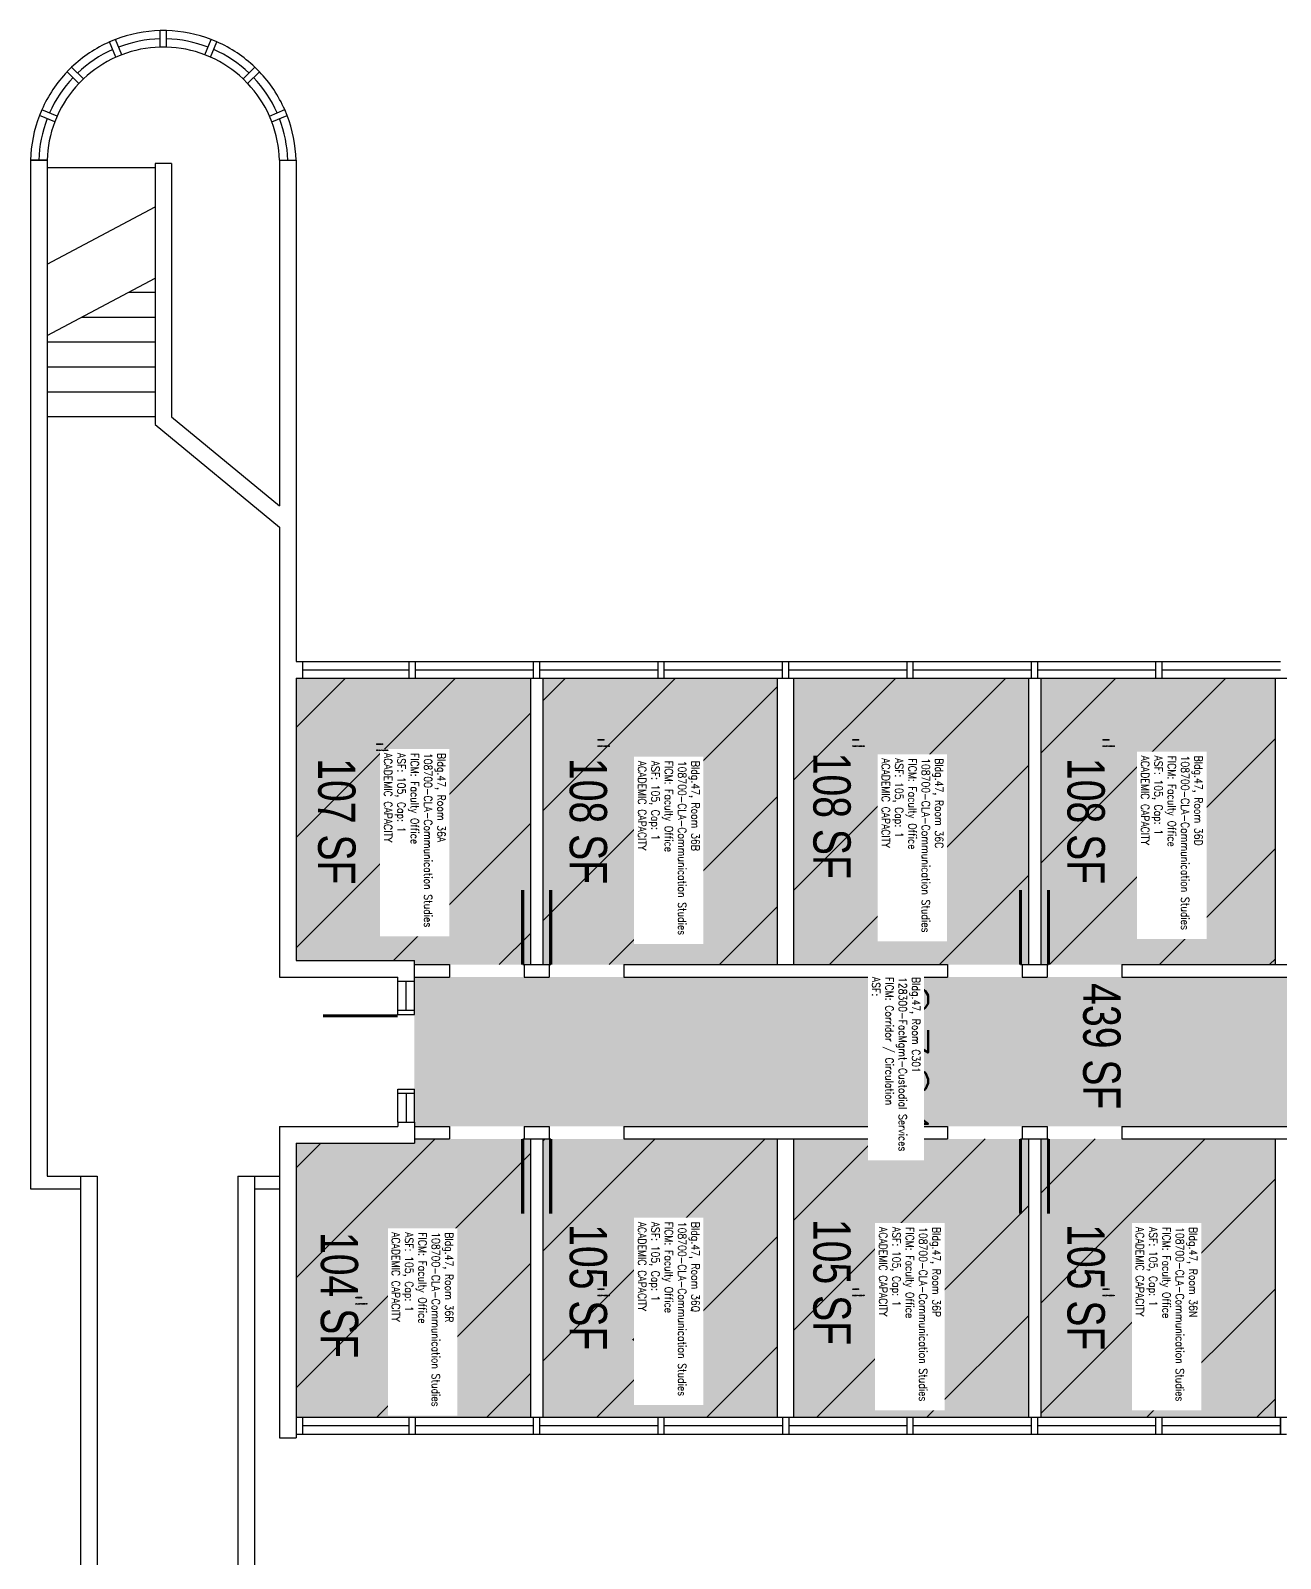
# Model space of a CAD drawing. Header units: inches. Extents: x 0 to 3310, y -908 to 1330.
# Drawn here: x 1556 to 2158, y 594 to 1330 of the extents above; entities that cross this region are included whole.
import ezdxf
from ezdxf.enums import TextEntityAlignment as Align

# ---------------------------------------------------------------- set-up
doc = ezdxf.new("R2010")
doc.units = ezdxf.units.IN
doc.header["$LTSCALE"] = 0.25
doc.header["$MEASUREMENT"] = 0
for name, color, linetype in [('A-DOOR', 2, 'CONTINUOUS'), ('A-FLOR', 3, 'CONTINUOUS'), ('A-GLAZ', 1, 'CONTINUOUS'), ('A-GLAZ-SILL', 2, 'CONTINUOUS'), ('A-IDEN-CNUM', 7, 'CONTINUOUS'), ('A-IDEN-RNUM', 7, 'CONTINUOUS'), ('A-IDEN-SNUM', 4, 'CONTINUOUS'), ('A-IDEN-VNUM', 4, 'CONTINUOUS'), ('A-WALL', 5, 'CONTINUOUS'), ('AREA-TEXT', 3, 'CONTINUOUS'), ('Rooms-Capacity', 4, 'CONTINUOUS'), ('Rooms-Category-Color', 7, 'CONTINUOUS'), ('Rooms-College-Color', 7, 'CONTINUOUS'), ('Rooms-Department-Color', 7, 'CONTINUOUS'), ('Rooms-Division-Color', 7, 'CONTINUOUS'), ('Rooms-Information', 7, 'CONTINUOUS')]:
    doc.layers.add(name, color=color, linetype=linetype)
doc.styles.add('AREA', font='arial.ttf', dxfattribs={"width": 0.75, "height": 18})
doc.styles.add('ROOMSNUMBER', font='txt.shx', dxfattribs={"height": 0.03})
doc.styles.add('ROOMVNUMBER', font='simplex.shx', dxfattribs={"width": 0.85})

msp = doc.modelspace()

# ---------------------------------------------------------------- hatches: boundary and pattern name
at = {"layer": 'Rooms-Capacity'}
h = msp.add_hatch(dxfattribs=at)
h.set_pattern_fill('ANSI31', color=256, scale=300, style=0)
h.paths.add_polyline_path([(1796.94, 1018.39), (1741.44, 1018.39), (1738.44, 1018.39), (1686.98, 1018.39), (1683.98, 1018.39), (1683.98, 882.39), (1740.98, 882.39), (1740.98, 880.35), (1796.94, 880.35)])
h = msp.add_hatch(dxfattribs=at)
h.set_pattern_fill('ANSI31', color=256, scale=300, style=0)
h.paths.add_polyline_path([(1915.98, 1018.39), (1861.44, 1018.39), (1858.44, 1018.39), (1802.94, 1018.39), (1802.94, 880.35), (1915.98, 880.35)])
h = msp.add_hatch(dxfattribs=at)
h.set_pattern_fill('ANSI31', color=256, scale=300, style=0)
h.paths.add_polyline_path([(2036.94, 1018.39), (1981.44, 1018.39), (1978.44, 1018.39), (1923.9, 1018.39), (1923.9, 880.35), (2036.94, 880.35)])
h = msp.add_hatch(dxfattribs=at)
h.set_pattern_fill('ANSI31', color=256, scale=300, style=0)
h.paths.add_polyline_path([(2155.98, 1018.39), (2101.44, 1018.39), (2098.44, 1018.39), (2042.94, 1018.39), (2042.94, 880.35), (2155.98, 880.35)])
h = msp.add_hatch(dxfattribs=at)
h.set_pattern_fill('ANSI31', color=256, scale=300, style=0)
h.paths.add_polyline_path([(1796.94, 796.35), (1740.98, 796.35), (1740.98, 794.31), (1683.98, 794.31), (1683.98, 662.2), (1686.98, 662.2), (1738.44, 662.2), (1741.44, 662.2), (1796.94, 662.2)])
h = msp.add_hatch(dxfattribs=at)
h.set_pattern_fill('ANSI31', color=256, scale=300, style=0)
h.paths.add_polyline_path([(1915.98, 796.35), (1802.94, 796.35), (1802.94, 662.2), (1858.44, 662.2), (1861.44, 662.2), (1915.98, 662.2)])
h = msp.add_hatch(dxfattribs=at)
h.set_pattern_fill('ANSI31', color=256, scale=300, style=0)
h.paths.add_polyline_path([(2036.94, 796.35), (1923.9, 796.35), (1923.9, 662.2), (1978.44, 662.2), (1981.44, 662.2), (2036.94, 662.2)])
h = msp.add_hatch(dxfattribs=at)
h.set_pattern_fill('ANSI31', color=256, scale=300, style=0)
h.paths.add_polyline_path([(2155.98, 796.35), (2042.94, 796.35), (2042.94, 662.2), (2098.44, 662.2), (2101.44, 662.2), (2155.98, 662.2)])
at = {"layer": 'Rooms-Category-Color', "true_color": 0xfa9ba3}
for points in [[(1796.94, 1018.39), (1741.44, 1018.39), (1738.44, 1018.39), (1686.98, 1018.39), (1683.98, 1018.39), (1683.98, 882.39), (1740.98, 882.39), (1740.98, 880.35), (1796.94, 880.35)], [(1915.98, 1018.39), (1861.44, 1018.39), (1858.44, 1018.39), (1802.94, 1018.39), (1802.94, 880.35), (1915.98, 880.35)], [(2036.94, 1018.39), (1981.44, 1018.39), (1978.44, 1018.39), (1923.9, 1018.39), (1923.9, 880.35), (2036.94, 880.35)], [(2155.98, 1018.39), (2101.44, 1018.39), (2098.44, 1018.39), (2042.94, 1018.39), (2042.94, 880.35), (2155.98, 880.35)], [(1796.94, 796.35), (1740.98, 796.35), (1740.98, 794.31), (1683.98, 794.31), (1683.98, 662.2), (1686.98, 662.2), (1738.44, 662.2), (1741.44, 662.2), (1796.94, 662.2)], [(1915.98, 796.35), (1802.94, 796.35), (1802.94, 662.2), (1858.44, 662.2), (1861.44, 662.2), (1915.98, 662.2)], [(2036.94, 796.35), (1923.9, 796.35), (1923.9, 662.2), (1978.44, 662.2), (1981.44, 662.2), (2036.94, 662.2)], [(2155.98, 796.35), (2042.94, 796.35), (2042.94, 662.2), (2098.44, 662.2), (2101.44, 662.2), (2155.98, 662.2)]]:
    msp.add_hatch(color=241, dxfattribs=at).paths.add_polyline_path(points)
at = {"layer": 'Rooms-Category-Color', "true_color": 0xadadad}
msp.add_hatch(color=253, dxfattribs=at).paths.add_polyline_path([(2579.93, 856.35), (2579.93, 874.35), (1740.98, 874.35), (1740.98, 872.35), (1740.98, 858.36), (1740.98, 856.35), (1740.98, 818.35), (1740.98, 804.36), (1740.98, 802.35), (2403.94, 802.35), (2403.94, 748.35), (2455.94, 748.35), (2455.94, 802.35), (2579.93, 802.35), (2579.93, 820.35)])
at = {"layer": 'Rooms-College-Color', "true_color": 0xb2d6e9}
for points in [[(1796.94, 1018.39), (1741.44, 1018.39), (1738.44, 1018.39), (1686.98, 1018.39), (1683.98, 1018.39), (1683.98, 882.39), (1740.98, 882.39), (1740.98, 880.35), (1796.94, 880.35)], [(1915.98, 1018.39), (1861.44, 1018.39), (1858.44, 1018.39), (1802.94, 1018.39), (1802.94, 880.35), (1915.98, 880.35)], [(2036.94, 1018.39), (1981.44, 1018.39), (1978.44, 1018.39), (1923.9, 1018.39), (1923.9, 880.35), (2036.94, 880.35)], [(2155.98, 1018.39), (2101.44, 1018.39), (2098.44, 1018.39), (2042.94, 1018.39), (2042.94, 880.35), (2155.98, 880.35)], [(1796.94, 796.35), (1740.98, 796.35), (1740.98, 794.31), (1683.98, 794.31), (1683.98, 662.2), (1686.98, 662.2), (1738.44, 662.2), (1741.44, 662.2), (1796.94, 662.2)], [(1915.98, 796.35), (1802.94, 796.35), (1802.94, 662.2), (1858.44, 662.2), (1861.44, 662.2), (1915.98, 662.2)], [(2036.94, 796.35), (1923.9, 796.35), (1923.9, 662.2), (1978.44, 662.2), (1981.44, 662.2), (2036.94, 662.2)], [(2155.98, 796.35), (2042.94, 796.35), (2042.94, 662.2), (2098.44, 662.2), (2101.44, 662.2), (2155.98, 662.2)]]:
    msp.add_hatch(color=254, dxfattribs=at).paths.add_polyline_path(points)
at = {"layer": 'Rooms-College-Color', "true_color": 0xadadad}
msp.add_hatch(color=253, dxfattribs=at).paths.add_polyline_path([(2579.93, 856.35), (2579.93, 874.35), (1740.98, 874.35), (1740.98, 872.35), (1740.98, 858.36), (1740.98, 856.35), (1740.98, 818.35), (1740.98, 804.36), (1740.98, 802.35), (2403.94, 802.35), (2403.94, 748.35), (2455.94, 748.35), (2455.94, 802.35), (2579.93, 802.35), (2579.93, 820.35)])
at = {"layer": 'Rooms-Department-Color', "true_color": 0xb2d6e9}
for points in [[(1796.94, 1018.39), (1741.44, 1018.39), (1738.44, 1018.39), (1686.98, 1018.39), (1683.98, 1018.39), (1683.98, 882.39), (1740.98, 882.39), (1740.98, 880.35), (1796.94, 880.35)], [(1915.98, 1018.39), (1861.44, 1018.39), (1858.44, 1018.39), (1802.94, 1018.39), (1802.94, 880.35), (1915.98, 880.35)], [(2036.94, 1018.39), (1981.44, 1018.39), (1978.44, 1018.39), (1923.9, 1018.39), (1923.9, 880.35), (2036.94, 880.35)], [(2155.98, 1018.39), (2101.44, 1018.39), (2098.44, 1018.39), (2042.94, 1018.39), (2042.94, 880.35), (2155.98, 880.35)], [(1796.94, 796.35), (1740.98, 796.35), (1740.98, 794.31), (1683.98, 794.31), (1683.98, 662.2), (1686.98, 662.2), (1738.44, 662.2), (1741.44, 662.2), (1796.94, 662.2)], [(1915.98, 796.35), (1802.94, 796.35), (1802.94, 662.2), (1858.44, 662.2), (1861.44, 662.2), (1915.98, 662.2)], [(2036.94, 796.35), (1923.9, 796.35), (1923.9, 662.2), (1978.44, 662.2), (1981.44, 662.2), (2036.94, 662.2)], [(2155.98, 796.35), (2042.94, 796.35), (2042.94, 662.2), (2098.44, 662.2), (2101.44, 662.2), (2155.98, 662.2)]]:
    msp.add_hatch(color=254, dxfattribs=at).paths.add_polyline_path(points)
at = {"layer": 'Rooms-Department-Color', "true_color": 0xacacac}
msp.add_hatch(color=253, dxfattribs=at).paths.add_polyline_path([(2579.93, 856.35), (2579.93, 874.35), (1740.98, 874.35), (1740.98, 872.35), (1740.98, 858.36), (1740.98, 856.35), (1740.98, 818.35), (1740.98, 804.36), (1740.98, 802.35), (2403.94, 802.35), (2403.94, 748.35), (2455.94, 748.35), (2455.94, 802.35), (2579.93, 802.35), (2579.93, 820.35)])
at = {"layer": 'Rooms-Division-Color', "true_color": 0xb2d6e9}
for points in [[(1796.94, 1018.39), (1741.44, 1018.39), (1738.44, 1018.39), (1686.98, 1018.39), (1683.98, 1018.39), (1683.98, 882.39), (1740.98, 882.39), (1740.98, 880.35), (1796.94, 880.35)], [(1915.98, 1018.39), (1861.44, 1018.39), (1858.44, 1018.39), (1802.94, 1018.39), (1802.94, 880.35), (1915.98, 880.35)], [(2036.94, 1018.39), (1981.44, 1018.39), (1978.44, 1018.39), (1923.9, 1018.39), (1923.9, 880.35), (2036.94, 880.35)], [(2155.98, 1018.39), (2101.44, 1018.39), (2098.44, 1018.39), (2042.94, 1018.39), (2042.94, 880.35), (2155.98, 880.35)], [(1796.94, 796.35), (1740.98, 796.35), (1740.98, 794.31), (1683.98, 794.31), (1683.98, 662.2), (1686.98, 662.2), (1738.44, 662.2), (1741.44, 662.2), (1796.94, 662.2)], [(1915.98, 796.35), (1802.94, 796.35), (1802.94, 662.2), (1858.44, 662.2), (1861.44, 662.2), (1915.98, 662.2)], [(2036.94, 796.35), (1923.9, 796.35), (1923.9, 662.2), (1978.44, 662.2), (1981.44, 662.2), (2036.94, 662.2)], [(2155.98, 796.35), (2042.94, 796.35), (2042.94, 662.2), (2098.44, 662.2), (2101.44, 662.2), (2155.98, 662.2)]]:
    msp.add_hatch(color=254, dxfattribs=at).paths.add_polyline_path(points)
at = {"layer": 'Rooms-Division-Color', "true_color": 0xadadad}
msp.add_hatch(color=253, dxfattribs=at).paths.add_polyline_path([(2579.93, 856.35), (2579.93, 874.35), (1740.98, 874.35), (1740.98, 872.35), (1740.98, 858.36), (1740.98, 856.35), (1740.98, 818.35), (1740.98, 804.36), (1740.98, 802.35), (2403.94, 802.35), (2403.94, 748.35), (2455.94, 748.35), (2455.94, 802.35), (2579.93, 802.35), (2579.93, 820.35)])

# ---------------------------------------------------------------- linework, layer by layer
at = {"layer": 'A-DOOR'}
for points in [[(1793.19, 880.35, 1.5, 1.5, 0), (1793.19, 916.35, 0, 0, 0), (1793.94, 916.35, 0, 0, 0.414214), (1757.94, 880.35, 0, 0, 0.414214)], [(1806.69, 880.35, 1.5, 1.5, 0), (1806.69, 916.35, 0, 0, 0), (1805.94, 916.35, 0, 0, -0.414214), (1841.94, 880.35, 0, 0, -0.414214)], [(1732.94, 855.6, 1.5, 1.5, 0), (1696.94, 855.6, 0, 0, 0), (1696.94, 856.35, 0, 0, 0.414214), (1732.94, 820.35, 0, 0, 0.414214)], [(1793.19, 796.27, 1.5, 1.5, 0), (1793.19, 760.27, 0, 0, 0), (1793.94, 760.27, 0, 0, -0.414214), (1757.94, 796.27, 0, 0, -0.414214)], [(1806.69, 796.27, 1.5, 1.5, 0), (1806.69, 760.27, 0, 0, 0), (1805.94, 760.27, 0, 0, 0.414214), (1841.94, 796.27, 0, 0, 0.414214)]]:
    msp.add_lwpolyline(points, format="xyseb", dxfattribs=at)
at = {"layer": 'A-DOOR', "elevation": 0}
for points in [[(2033.19, 880.35, 1.5, 1.5, 0), (2033.19, 916.35, 0, 0, 0), (2033.94, 916.35, 0, 0, 0.414214), (1997.94, 880.35, 0, 0, 0.414214)], [(2046.69, 880.35, 1.5, 1.5, 0), (2046.69, 916.35, 0, 0, 0), (2045.94, 916.35, 0, 0, -0.414214), (2081.94, 880.35, 0, 0, -0.414214)], [(2033.19, 796.27, 1.5, 1.5, 0), (2033.19, 760.27, 0, 0, 0), (2033.94, 760.27, 0, 0, -0.414214), (1997.94, 796.27, 0, 0, -0.414214)], [(2046.69, 796.27, 1.5, 1.5, 0), (2046.69, 760.27, 0, 0, 0), (2045.94, 760.27, 0, 0, 0.414214), (2081.94, 796.27, 0, 0, 0.414214)]]:
    msp.add_lwpolyline(points, format="xyseb", dxfattribs=at)
at = {"layer": 'A-FLOR'}
for p, q in [((1564, 1264.42), (1615.95, 1264.42)), ((1564, 1217.92, 0), (1615.95, 1245.52)), ((1564, 1183.56, 0), (1615.95, 1211.16)), ((1603.27, 1204.42), (1615.95, 1204.42)), ((1580.68, 1192.42), (1615.95, 1192.42)), ((1564, 1180.42), (1615.95, 1180.42)), ((1564, 1168.42), (1615.95, 1168.42)), ((1564, 1156.42), (1615.95, 1156.42)), ((1564, 1144.42), (1615.95, 1144.42))]:
    msp.add_line(p, q, dxfattribs=at)
at = {"layer": 'A-GLAZ'}
for p, q in [((1686.98, 1022.41), (1738.44, 1022.41, 0)), ((1741.44, 1022.41, 0), (1798.44, 1022.41, 0)), ((1801.44, 1022.41, 0), (1858.44, 1022.41, 0)), ((1861.44, 1022.41, 0), (1918.44, 1022.41, 0)), ((1921.44, 1022.41, 0), (1978.44, 1022.41, 0)), ((1981.44, 1022.41, 0), (2038.44, 1022.41, 0)), ((2041.44, 1022.41, 0), (2098.44, 1022.41, 0)), ((2101.44, 1022.41, 0), (2158.44, 1022.41, 0)), ((1736.96, 858.36), (1736.96, 872.35)), ((1736.96, 818.35), (1736.96, 804.36)), ((1686.98, 658.15), (1738.44, 658.15, 0)), ((1741.44, 658.15, 0), (1798.44, 658.15, 0)), ((1801.44, 658.15, 0), (1858.44, 658.15, 0)), ((1861.44, 658.15, 0), (1918.44, 658.15, 0)), ((1921.44, 658.15, 0), (1978.44, 658.15, 0)), ((1981.44, 658.15, 0), (2038.44, 658.15, 0)), ((2041.44, 658.15, 0), (2098.44, 658.15, 0)), ((2101.44, 658.15, 0), (2158.44, 658.15, 0))]:
    msp.add_line(p, q, dxfattribs=at)
for start, end in [(91.43254, 111.06746), (68.93254, 88.56746), (113.93254, 133.56746), (46.43254, 66.06746), (136.43254, 156.06746), (23.93254, 43.56746), (158.93254, 178.56918), (1.43426, 21.06746)]:
    msp.add_arc((1619.95, 1266.46), 60, start, end, dxfattribs=at)
at = {"layer": 'A-GLAZ-SILL'}
for p, q in [((1686.98, 1026.43), (1738.44, 1026.43)), ((1741.44, 1026.43), (1798.44, 1026.43)), ((1801.44, 1026.43), (1858.44, 1026.43)), ((1861.44, 1026.43), (1918.44, 1026.43)), ((1921.44, 1026.43), (1978.44, 1026.43)), ((1981.44, 1026.43), (2038.44, 1026.43)), ((2041.44, 1026.43), (2098.44, 1026.43)), ((2101.44, 1026.43), (2158.44, 1026.43)), ((1686.98, 1018.39), (1738.44, 1018.39)), ((1741.44, 1018.39), (1796.94, 1018.39)), ((1802.94, 1018.39), (1858.44, 1018.39)), ((1861.44, 1018.39), (1915.98, 1018.39)), ((1923.9, 1018.39), (1978.44, 1018.39)), ((1981.44, 1018.39), (2036.94, 1018.39)), ((2042.94, 1018.39), (2098.44, 1018.39)), ((2101.44, 1018.39), (2155.98, 1018.39)), ((1732.94, 858.36), (1732.94, 872.35)), ((1740.98, 858.36), (1740.98, 872.35)), ((1732.94, 804.36), (1732.94, 818.35)), ((1740.98, 804.36), (1740.98, 818.35)), ((1686.98, 662.2), (1738.44, 662.2)), ((1741.44, 662.2), (1796.94, 662.2)), ((1802.94, 662.2), (1858.44, 662.2)), ((1861.44, 662.2), (1915.98, 662.2)), ((1923.9, 662.2), (1978.44, 662.2)), ((1981.44, 662.2), (2036.94, 662.2)), ((2042.94, 662.2), (2098.44, 662.2)), ((2101.44, 662.2), (2155.98, 662.2)), ((1686.98, 654.13), (1738.44, 654.13)), ((1741.44, 654.13), (1798.44, 654.13)), ((1801.44, 654.13), (1858.44, 654.13)), ((1861.44, 654.13), (1918.44, 654.13)), ((1921.44, 654.13), (1978.44, 654.13)), ((1981.44, 654.13), (2038.44, 654.13)), ((2041.44, 654.13), (2098.44, 654.13)), ((2101.44, 654.13), (2158.44, 654.13))]:
    msp.add_line(p, q, dxfattribs=at)
for centre, radius, start, end in [((1619.95, 1266.46), 64, 91.34308, 111.15692), ((1619.88, 1265.87), 64.59, 68.97852, 88.6112), ((1619.95, 1266.46), 64, 113.84316, 133.65692), ((1619.95, 1266.46), 56.03, 91.53415, 110.96585), ((1619.95, 1266.46), 56.03, 69.03415, 88.46585), ((1619.95, 1266.46), 64, 46.34308, 66.15692), ((1619.95, 1266.46), 64, 136.34316, 156.15692), ((1619.95, 1266.46), 56.03, 114.03415, 133.46585), ((1619.95, 1266.46), 56.03, 46.53415, 65.96585), ((1619.48, 1266.09), 64.59, 23.97852, 43.6112), ((1619.95, 1266.46), 56.03, 136.53415, 155.96585), ((1619.95, 1266.46), 56.03, 24.03415, 43.46585), ((1620.46, 1266.31), 64.53, 158.8842, 178.53534), ((1618.13, 1265.94), 65.88, 1.76537, 21.01491), ((1619.86, 1266.49), 55.94, 159.02638, 178.48898), ((1619.03, 1266.2), 56.98, 1.77638, 20.88471)]:
    msp.add_arc(centre, radius, start, end, dxfattribs=at)
at = {"layer": 'A-WALL'}
for p, q in [((1596.85, 1326.15), (1594.07, 1325.01)), ((1599.9, 1318.78), (1596.85, 1326.15)), ((1618.45, 1322.47), (1618.45, 1330.46)), ((1621.45, 1330.44), (1618.45, 1330.46)), ((1621.45, 1322.47), (1621.45, 1330.46)), ((1640, 1318.78), (1643.05, 1326.16)), ((1645.82, 1325), (1643.05, 1326.16)), ((1597.13, 1317.63), (1594.08, 1324.99)), ((1599.9, 1318.78), (1597.13, 1317.63)), ((1621.45, 1322.47), (1618.45, 1322.47)), ((1642.77, 1317.63), (1640, 1318.78)), ((1642.77, 1317.63), (1645.82, 1325)), ((1575.77, 1312.76), (1573.64, 1310.66)), ((1579.29, 1305.01), (1573.65, 1310.64)), ((1581.41, 1307.13), (1575.77, 1312.76)), ((1658.49, 1307.13), (1664.14, 1312.78)), ((1660.61, 1305.01), (1666.25, 1310.64)), ((1666.25, 1310.64), (1664.14, 1312.78)), ((1581.41, 1307.13), (1579.29, 1305.01)), ((1660.61, 1305.01), (1658.49, 1307.13)), ((1561.42, 1292.33), (1560.25, 1289.57)), ((1567.63, 1286.51), (1560.27, 1289.56)), ((1568.78, 1289.28), (1561.42, 1292.33)), ((1568.78, 1289.28), (1567.63, 1286.51)), ((1671.12, 1289.28), (1678.5, 1292.34)), ((1672.27, 1286.51), (1671.12, 1289.28)), ((1672.27, 1286.51), (1679.63, 1289.56)), ((1679.63, 1289.56), (1678.5, 1292.34)), ((1555.96, 1267.96, 0), (1555.96, 1199.92, 0)), ((1563.95, 1267.96), (1555.96, 1267.96)), ((1555.96, 1267.96), (1564, 1267.96)), ((1564, 1267.96, 0), (1564, 778.35, 0)), ((1615.95, 1266.46), (1615.95, 1140.58)), ((1623.95, 1266.46), (1615.95, 1266.46)), ((1623.95, 1266.46), (1623.95, 1144.35)), ((1675.98, 1267.97), (1675.98, 1101.49)), ((1675.98, 1267.97), (1683.98, 1267.97)), ((1683.98, 1267.97), (1683.98, 1094.91)), ((1555.96, 1199.92, 0), (1555.96, 835.7, 0)), ((1623.95, 1144.35), (1675.98, 1101.49)), ((1615.95, 1140.58), (1675.98, 1091.14)), ((1675.98, 1091.14), (1675.98, 874.35)), ((1683.98, 1094.91), (1683.98, 1026.43)), ((1683.98, 1026.43), (1686.98, 1026.43)), ((1686.98, 1026.43), (1686.98, 1018.39)), ((1738.44, 1018.39), (1738.44, 1026.46)), ((1738.44, 1026.43), (1741.44, 1026.43)), ((1741.44, 1018.39), (1741.44, 1026.46)), ((1798.44, 1018.39), (1798.44, 1026.46)), ((1798.44, 1026.43), (1801.44, 1026.43)), ((1801.44, 1018.39), (1801.44, 1026.46)), ((1858.44, 1018.39), (1858.44, 1026.46)), ((1858.44, 1026.43), (1861.44, 1026.43)), ((1861.44, 1018.39), (1861.44, 1026.46)), ((1918.44, 1018.39), (1918.44, 1026.46)), ((1918.44, 1026.43), (1921.44, 1026.43)), ((1921.44, 1018.39), (1921.44, 1026.46)), ((1978.44, 1018.39), (1978.44, 1026.46)), ((1978.44, 1026.43), (1981.44, 1026.43)), ((1981.44, 1018.39), (1981.44, 1026.46)), ((2038.44, 1018.39), (2038.44, 1026.46)), ((2038.44, 1026.43), (2041.44, 1026.43)), ((2041.44, 1018.39), (2041.44, 1026.46)), ((2098.44, 1018.39), (2098.44, 1026.46)), ((2098.44, 1026.43), (2101.44, 1026.43)), ((2101.44, 1018.39), (2101.44, 1026.46)), ((1683.98, 1018.39), (1686.98, 1018.39)), ((1683.98, 1018.39), (1683.98, 882.39)), ((1738.44, 1018.39), (1741.44, 1018.39)), ((1796.94, 1018.39), (1802.94, 1018.39)), ((1796.94, 1018.39), (1796.94, 880.35)), ((1802.94, 1018.39), (1802.94, 880.35)), ((1858.44, 1018.39), (1861.44, 1018.39)), ((1915.98, 1018.39), (1923.9, 1018.39)), ((1915.98, 880.35), (1915.98, 1018.39)), ((1918.44, 1018.39), (1921.44, 1018.39)), ((1923.9, 880.35), (1923.9, 1018.39)), ((1978.44, 1018.39), (1981.44, 1018.39)), ((2036.94, 1018.39), (2042.94, 1018.39)), ((2036.94, 1018.39), (2036.94, 880.35)), ((2042.94, 1018.39), (2042.94, 880.35)), ((2098.44, 1018.39), (2101.44, 1018.39)), ((2155.98, 1018.39), (2163.9, 1018.39)), ((2155.98, 880.35), (2155.98, 1018.39)), ((1683.98, 882.39), (1740.98, 882.39)), ((1740.98, 872.35), (1740.98, 882.39)), ((1740.98, 880.35), (1757.94, 880.35)), ((1757.94, 880.35), (1757.94, 874.35)), ((1793.19, 880.35), (1806.69, 880.35)), ((1793.94, 880.35), (1793.94, 874.35)), ((1805.94, 880.35), (1805.94, 874.35)), ((1841.94, 880.35), (1841.94, 874.35)), ((1841.94, 880.35), (1997.94, 880.35)), ((1997.94, 880.35), (1997.94, 874.35)), ((2033.19, 880.35), (2046.69, 880.35)), ((2033.94, 880.35), (2033.94, 874.35)), ((2045.94, 880.35), (2045.94, 874.35)), ((2081.94, 880.35), (2081.94, 874.35)), ((2081.94, 880.35), (2237.94, 880.35)), ((1675.98, 874.35), (1732.94, 874.35)), ((1732.94, 872.35), (1732.94, 874.35)), ((1732.94, 872.35), (1740.98, 872.35)), ((1740.98, 874.35), (1757.94, 874.35)), ((1793.94, 874.35), (1805.94, 874.35)), ((1841.94, 874.35), (1997.94, 874.35)), ((2033.94, 874.35), (2045.94, 874.35)), ((2081.94, 874.35), (2237.94, 874.35)), ((1732.94, 856.35), (1732.94, 858.36)), ((1732.94, 858.36), (1740.98, 858.36)), ((1732.94, 856.35), (1740.98, 856.35)), ((1740.98, 856.35), (1740.98, 858.36)), ((1555.96, 835.7, 0), (1555.96, 772.35)), ((1732.94, 818.35), (1732.94, 820.35)), ((1732.94, 820.35), (1740.98, 820.35)), ((1732.94, 818.35), (1740.98, 818.35)), ((1740.98, 818.35), (1740.98, 820.35)), ((1732.94, 804.36), (1740.98, 804.36)), ((1732.94, 804.36), (1732.94, 802.35)), ((1740.98, 804.36), (1740.98, 794.31)), ((1675.98, 802.35), (1675.98, 652.35)), ((1675.98, 802.35), (1732.94, 802.35)), ((1740.98, 802.35), (1757.94, 802.35)), ((1740.98, 796.35), (1757.94, 796.35)), ((1757.94, 802.35, 0), (1757.94, 796.35, 0)), ((1793.19, 796.35), (1806.69, 796.35)), ((1793.94, 802.35, 0), (1793.94, 796.35, 0)), ((1793.94, 802.35), (1805.94, 802.35)), ((1796.94, 796.35, 0), (1796.94, 662.2, 0)), ((1802.94, 796.35, 0), (1802.94, 662.2, 0)), ((1805.94, 802.35, 0), (1805.94, 796.35, 0)), ((1841.94, 802.35, 0), (1841.94, 796.35, 0)), ((1841.94, 802.35), (1997.94, 802.35)), ((1841.94, 796.35), (1997.94, 796.35)), ((1915.98, 662.31), (1915.98, 796.35)), ((1923.9, 662.31), (1923.9, 796.35)), ((1997.94, 802.35, 0), (1997.94, 796.35, 0)), ((2033.19, 796.35), (2046.69, 796.35)), ((2033.94, 802.35, 0), (2033.94, 796.35, 0)), ((2033.94, 802.35), (2045.94, 802.35)), ((2036.94, 796.35, 0), (2036.94, 662.2, 0)), ((2042.94, 796.35, 0), (2042.94, 662.2, 0)), ((2045.94, 802.35, 0), (2045.94, 796.35, 0)), ((2081.94, 802.35, 0), (2081.94, 796.35, 0)), ((2081.94, 802.35), (2237.94, 802.35)), ((2081.94, 796.35), (2237.94, 796.35)), ((2155.98, 662.31), (2155.98, 796.35)), ((1683.98, 794.31), (1683.98, 652.35)), ((1683.98, 794.31), (1740.98, 794.31)), ((1564, 778.35), (1588, 778.35)), ((1579.96, 778.35), (1579.96, 418.35, 0)), ((1588, 778.35), (1588, 418.35, 0)), ((1655.94, 778.35), (1655.94, 418.35)), ((1655.94, 778.35), (1675.98, 778.35)), ((1663.98, 778.35), (1663.98, 418.35)), ((1555.96, 772.35), (1564, 772.35)), ((1564, 772.35), (1579.96, 772.35)), ((1663.98, 772.35), (1675.98, 772.35)), ((1683.98, 662.2), (1686.98, 662.2)), ((1686.98, 662.2), (1686.98, 654.13)), ((1738.44, 654.13), (1738.44, 662.2)), ((1738.44, 662.2), (1741.44, 662.2)), ((1741.44, 654.13), (1741.44, 662.2)), ((1796.94, 662.2), (1802.94, 662.2)), ((1798.44, 654.13), (1798.44, 662.2)), ((1801.44, 654.13), (1801.44, 662.2)), ((1858.44, 654.13), (1858.44, 662.2)), ((1858.44, 662.2), (1861.44, 662.2)), ((1861.44, 654.13), (1861.44, 662.2)), ((1915.98, 662.2), (1923.9, 662.2)), ((1918.44, 662.2), (1921.44, 662.2)), ((1918.44, 662.2), (1918.44, 654.13)), ((1921.44, 662.2), (1921.44, 654.13)), ((1978.44, 654.13), (1978.44, 662.2)), ((1978.44, 662.2), (1981.44, 662.2)), ((1981.44, 654.13), (1981.44, 662.2)), ((2036.94, 662.2), (2042.94, 662.2)), ((2038.44, 654.13), (2038.44, 662.2)), ((2041.44, 654.13), (2041.44, 662.2)), ((2098.44, 654.13), (2098.44, 662.2)), ((2098.44, 662.2), (2101.44, 662.2)), ((2101.44, 654.13), (2101.44, 662.2)), ((2155.98, 662.2), (2163.9, 662.2)), ((2158.44, 654.13), (2158.44, 662.2)), ((2158.44, 662.2), (2158.44, 654.13)), ((1675.98, 652.35), (1683.98, 652.35)), ((1683.98, 654.13), (1686.98, 654.13)), ((1738.44, 654.13), (1741.44, 654.13)), ((1798.44, 654.13), (1801.44, 654.13)), ((1858.44, 654.13), (1861.44, 654.13)), ((1918.44, 654.13), (1921.44, 654.13)), ((1978.44, 654.13), (1981.44, 654.13)), ((2038.44, 654.13), (2041.44, 654.13)), ((2098.44, 654.13), (2101.44, 654.13)), ((2158.44, 654.13), (2161.44, 654.13))]:
    msp.add_line(p, q, dxfattribs=at)

# ---------------------------------------------------------------- texts
at = {"layer": 'A-IDEN-CNUM', "style": 'ROOMSNUMBER'}
for s, p in [('CAD #047-0_0036-0A', (1722.7, 983.44)), ('CAD #047-0_0036-0B', (1829.41, 985.46)), ('CAD #047-0_0036-0C', (1952.19, 985.46)), ('CAD #047-0_0036-0D', (2072.82, 985.46)), ('CAD #047-0_C301-00', (1973.92, 842.66)), ('CAD #047-0_0036-0R', (1712.61, 716.66)), ('CAD #047-0_0036-0Q', (1829.41, 720.7)), ('CAD #047-0_0036-0P', (1952.19, 720.7)), ('CAD #047-0_0036-0N', (2072.82, 720.7))]:
    msp.add_text(s, height=0.36, dxfattribs=at).set_placement(p)
at = {"layer": 'A-IDEN-RNUM', "style": 'ROOMSNUMBER'}
for s, p in [('0036-A0', (1722.7, 986.44)), ('0036-B0', (1829.41, 988.46)), ('0036-C0', (1952.19, 988.46)), ('0036-D0', (2072.82, 988.46)), ('C301-00', (1973.92, 845.66)), ('0036-Q0', (1829.41, 723.7)), ('0036-P0', (1952.19, 723.7)), ('0036-N0', (2072.82, 723.7)), ('0036-R0', (1712.61, 719.66))]:
    msp.add_text(s, height=0.36, dxfattribs=at).set_placement(p)
at = {"layer": 'A-IDEN-SNUM', "style": 'ROOMSNUMBER'}
for s, p in [('04700036A0', (1722.7, 986.44)), ('04700036B0', (1829.41, 988.46)), ('04700036C0', (1952.19, 988.46)), ('04700036D0', (2072.82, 988.46)), ('0470C30100', (1973.92, 845.66)), ('04700036Q0', (1829.41, 723.7)), ('04700036P0', (1952.19, 723.7)), ('04700036N0', (2072.82, 723.7)), ('04700036R0', (1712.61, 719.66))]:
    msp.add_text(s, height=0.36, dxfattribs=at).set_placement(p)
at = {"layer": 'A-IDEN-VNUM', "style": 'ROOMVNUMBER', "width": 0.85}
for s, p in [('36A', (1726.33, 982.34)), ('36B', (1848.83, 978.55)), ('36C', (1966.28, 979.82)), ('36D', (2091.3, 981.08)), ('C301', (1961.56, 874.35)), ('36Q', (1848.83, 756.41)), ('36R', (1730.11, 751.36)), ('36P', (1965.01, 753.88)), ('36N', (2088.78, 753.88))]:
    msp.add_text(s, height=27, rotation=270, dxfattribs=at).set_placement(p)
at = {"layer": 'AREA-TEXT', "style": 'AREA', "width": 0.75}
for s, p in [('108 SF', (1942.28, 952.05)), ('107 SF', (1703.59, 949.37)), ('108 SF', (1824.83, 949.52)), ('108 SF', (2064.78, 949.52)), ('439 SF', (2072.36, 840.98)), ('105 SF', (1824.83, 724.85)), ('105 SF', (1942.28, 727.38)), ('105 SF', (2064.78, 724.85)), ('104 SF', (1704.86, 721.07))]:
    msp.add_text(s, height=18, rotation=270, dxfattribs=at).set_placement(p, align=Align.MIDDLE_CENTER)

# ---------------------------------------------------------------- next in the draw order: texts
at = {"layer": 'Rooms-Information', "width": 86.4, "attachment_point": 7, "rotation": 270, "style": 'ROOMVNUMBER', "bg_fill": 3, "box_fill_scale": 1.5, "bg_fill_color": 256, "bg_fill_true_color": 13158600, "bg_fill_transparency": 0}
for s, insert, char_height in [('Bldg.47, Room 36A^M^J108700-CLA-Communication Studies^M^JFICM: Faculty Office^M^JASF: 105, Cap: 1^M^JACADEMIC CAPACITY', (1726.33, 982.34), 3.85714), ('Bldg.47, Room 36B^M^J108700-CLA-Communication Studies^M^JFICM: Faculty Office^M^JASF: 105, Cap: 1^M^JACADEMIC CAPACITY', (1848.83, 978.55), 3.85714), ('Bldg.47, Room 36C^M^J108700-CLA-Communication Studies^M^JFICM: Faculty Office^M^JASF: 105, Cap: 1^M^JACADEMIC CAPACITY', (1966.28, 979.82), 3.85714), ('Bldg.47, Room 36D^M^J108700-CLA-Communication Studies^M^JFICM: Faculty Office^M^JASF: 105, Cap: 1^M^JACADEMIC CAPACITY', (2091.3, 981.08), 3.85714), ('Bldg.47, Room C301^M^J128300-FacMgmt-Custodial Services^M^JFICM: Corridor / Circulation^M^JASF: ', (1961.56, 874.35), 3.8571), ('Bldg.47, Room 36R^M^J108700-CLA-Communication Studies^M^JFICM: Faculty Office^M^JASF: 105, Cap: 1^M^JACADEMIC CAPACITY', (1730.11, 751.36), 3.85714), ('Bldg.47, Room 36Q^M^J108700-CLA-Communication Studies^M^JFICM: Faculty Office^M^JASF: 105, Cap: 1^M^JACADEMIC CAPACITY', (1848.83, 756.41), 3.85714), ('Bldg.47, Room 36P^M^J108700-CLA-Communication Studies^M^JFICM: Faculty Office^M^JASF: 105, Cap: 1^M^JACADEMIC CAPACITY', (1965.01, 753.88), 3.85714), ('Bldg.47, Room 36N^M^J108700-CLA-Communication Studies^M^JFICM: Faculty Office^M^JASF: 105, Cap: 1^M^JACADEMIC CAPACITY', (2088.78, 753.88), 3.85714)]:
    msp.add_mtext(s, dxfattribs=dict(at, insert=insert, char_height=char_height))

doc.saveas('drawing.dxf')
